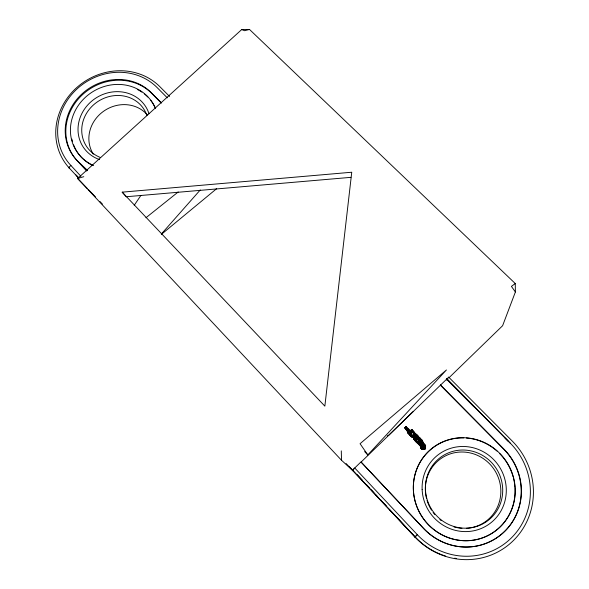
<?xml version="1.0" encoding="UTF-8"?>
<svg xmlns="http://www.w3.org/2000/svg" width="589" height="589" viewBox="0 0 589 589"><rect width="100%" height="100%" fill="white"/><g stroke="black" fill="none" stroke-linecap="round" stroke-linejoin="round"><path stroke-width="0.88" d="M405.239 428.498L404.952 427.776L405.401 428.284L405.747 427.953L405.298 427.489L405.239 428.498L407.478 428.77L405.983 426.767L404.952 427.776L405.239 428.498L406.454 429.248L406.3 429.683L406.108 426.473M406.123 427.069L412.675 432.046L416.681 436.552L417.491 436.928L417.954 436.132L419.721 437.723L421.304 439.357L421.51 441.279L419.795 439.453L417.675 439.284C415.26 440.852 419.11 438.621 417.91 437.156L418.418 436.368L417.027 434.94L415.731 434.557L417.667 435.595L418.05 437.325L416.519 437.855L415.576 439.291C412.602 439.556 417.262 443.142 417.719 442.884L421.032 446.845L420.723 447.986L421.65 449.105L424.279 449.436L425.398 448.531L424.124 447.905L422.681 448.126L422.607 449.171L424.279 449.4L425.081 448.899L423.196 445.556L422.247 445.969L418.845 444.533L420.73 445.726C420.679 448.656 421.083 446.911 422.681 448.17L422.07 449.385L422.607 449.127M423.174 449.105L422.247 445.925L421.952 446.403C420.023 446.83 420.899 444.599 422.099 444.437L424.132 445.969L424.419 447.471L423.182 448.236L420.958 446.315M417.675 439.328L415.628 437.178L412.101 437.539L414.207 435.713L413.714 439.122L414.398 439.917L417.483 443.156L417.137 442.332L418.897 440.572L421.002 440.705L420.929 442.427L423.196 444.724L423.196 445.601L421.665 444.673L418.897 440.572L419.721 437.723L418.477 438.695L418.934 437.848C417.262 434.159 416.747 439.409 419.898 439.755L420.693 439.895L420.332 440.351L421.304 439.357L419.898 439.799L420.296 438.319L419.184 439.431L419.721 437.723C418.411 440.734 421.349 436.928 419.898 439.799M425.081 448.862L424.279 449.436L422.247 445.925L421.952 446.403L420.73 445.77L422.099 444.393L422.688 445.682L424.132 445.969L424.522 446.926L423.682 448.148L423.741 449.201L422.681 448.126M424.522 446.926L423.196 445.556L423.763 444.666L424.728 444.747L424.132 446.013L423.697 445.711L423.763 444.71L424.301 444.452L421.304 439.357L420.332 440.307L420.229 442.214L422.63 444.68M406.071 428.939L407.905 428.939L407.087 430.029L407.765 433.04L408.928 434.284L409.031 433.887C409.193 432.12 412.536 432.061 410.997 433.747C412.948 432.981 411.851 430.382 412.072 429.808L417.012 435.941L416.151 434.24L412.359 431.2L411.313 430.809L409.657 431.258L407.47 428.718L406.064 428.888M423.196 444.769L422.63 444.636L424.301 444.489L423.697 445.711L424.728 444.702L425.656 445.888L424.124 447.868L422.688 445.645L422.247 445.969L420.251 444.158L419.633 444.798L420.251 444.158L423.182 448.236M425.103 445.07L424.132 446.013L425.413 445.453L424.426 446.462L425.42 446.425L425.656 445.888L424.728 444.702M423.196 445.556L425.398 448.531L425.346 446.948L424.514 446.97L424.426 446.462L425.656 445.844L425.346 446.992L425.42 446.425M425.398 448.531L425.346 446.948M416.614 439.895L413.979 439.247L414.229 437.171L413.706 439.077L415.679 440.808L416.379 440.123L415.805 439.019L416.416 435.713L416.151 434.24L416.946 435.308L416.695 435.831L415.201 435.043L413.5 434.976L411.402 436.847L409.642 434.991L411.52 432.93L410.96 433.681M418.934 437.848C417.152 438.26 418.61 435.116 418.043 437.274L419.478 437.944L419.434 439.21L420.296 438.363M412.374 431.082L412.072 429.808L411.821 430.375L412.396 430.957L411.321 430.831L411.667 429.963L410.967 430.883L411.667 429.918L413.817 431.818L413.883 432.547L413.817 431.818L412.094 431.855L412.97 430.942C412.992 432.76 413.434 432.989 414.361 433.791L414.663 432.687L413.198 432.856L411.313 430.809L409.311 430.522L409.178 432.186L409.745 433.246L409.038 433.931L405.718 429.042L406.086 428.026L407.242 428.483C406.55 429.248 407.61 432.326 407.794 429.285L408.243 429.801L407.529 430.493L407.095 430.036L407.802 429.337L406.741 429.904M413.78 433.6C414.207 431.354 415.171 434.468 413.802 433.246L414.663 432.687L414.575 433.349L413.772 433.556L412.933 432.679L413.235 431.833L412.101 431.818L412.388 430.912L413.095 431.281L412.933 432.731L413.228 431.781L413.817 431.818L413.198 432.856L414.082 432.701L413.934 432.105L414.06 432.827M407.374 430.714L409.981 433.018L409.311 430.522L407.374 430.714L409.745 433.246L412.116 431.494M412.977 430.993L412.359 431.2M412.948 432.444L412.101 431.818M440.358 385.154L503.897 449.378A58.208 56.308 54.6 0 1 504.663 531.3A58.208 56.308 54.6 0 1 423.616 528.466L361.079 462.078L448.715 377.166L512.297 441.109A70.584 68.272 54.7 0 1 513.365 540.577A70.584 68.272 54.7 0 1 414.958 536.999L346.111 463.543M406.086 428.593L405.733 429.086L406.454 429.248L406.292 429.631L407.529 430.493L408.589 429.926L409.046 430.831M417.667 435.639C414.317 437.848 418.786 433.666 416.688 436.596L416.335 436.191L417.005 435.897L416.519 437.855L416.983 438.643L413.264 434.741L412.749 435.448L413.5 435.028L413.117 435.087C406.947 439.49 414.295 432.23 409.642 434.991L411.394 436.802M417.012 435.941L416.136 435.624L416.894 435.646L417.027 434.94M416.681 436.552C418.212 437.944 416.637 436.92 417.785 436.707L418.05 437.325L417.837 436.42L416.681 436.552L413.986 439.291C417.233 438.061 418.492 440.16 415.886 439.438L416.379 440.123L415.812 439.063M448.619 377.77L448.715 377.166M416.894 435.646L413.802 433.246M418.131 436.412L418.558 436.78C417.829 437.325 416.953 437.031 417.837 436.42M419.795 439.453L420.693 439.895L418.897 440.572L419.007 442.258L418.33 444.032L418.153 443.296L419.007 442.258L419.633 441.691L420.391 441.868L420.789 443.23L422.688 445.645M416.29 434.601L414.361 433.791L414.781 433.025M412.072 429.808L411.313 430.809M413.714 439.122L414.185 438.636C416.806 435.565 410.268 437.553 414.229 437.171L412.109 437.583L414.229 437.171M415.863 437.465C411.674 441.198 417.064 434.881 412.756 437.119L413.979 435.521L415.201 435.043L416.268 435.168L417.049 436.243L417.667 435.595M412.764 437.171L414.413 436.788L415.628 437.178L414.177 438.584L414.612 437.001M404.614 427.702L405.99 426.819L406.439 427.283L405.983 426.767L405.534 427.268L406.432 427.231M415.562 441.161L415.576 439.291M440.388 384.875L504.051 449.216A58.318 56.411 54.6 0 1 504.825 531.293A58.318 56.411 54.6 0 1 423.616 528.458L360.961 461.938L352.391 470.258L341.517 460.267L77.638 178.482L241.689 29.583L249.508 29.45L515.265 283.537L515.39 291.967L502.608 325.724L449.208 377.542M415.657 433.96L416.151 434.284M417.719 442.928L417.137 442.287L418.669 440.329L416.909 442.089L416.099 441.684L416.909 442.089L418.669 440.329L420.391 441.868L422.276 440.41L420.76 440.925L424.301 444.452L422.306 440.705L421.231 440.41L420.944 440.844L424.728 444.747M410.231 432.893L410.68 432.282M416.342 436.243L416.136 435.624M420.715 447.942L422.07 449.348L421.65 449.142L421.945 447.368M413.095 431.229L412.631 432.024C413.147 432.613 413.264 430.537 412.352 431.936M413.736 432.473L413.478 432.893L414.082 432.701M413.64 436.074L413.979 435.47L413.228 436.515M420.281 439.342L420.73 439.968L420.281 439.298L420.332 440.351L421.304 439.401M422.607 449.171L423.182 448.281M421.002 440.749L421.201 441.279L421.768 441.124L421.002 441.065M417.329 437.171L418.558 436.78L417.498 437.377L418.05 437.325M134.211 205.318L140.889 195.445M422.07 440.116L421.268 440.152L422.276 440.454L421.82 439.939L420.332 440.307L421.002 441.021L420.391 441.868L420.936 442.472L419.007 442.258M407.036 428.814L406.778 427.356L406.344 427.599M410.967 430.883L411.667 429.963M416.894 435.602L417.049 436.243M425.081 448.899L425.398 448.494M416.217 435.956L416.695 435.831L416.209 434.837L415.731 435.286C414.523 434.277 415.385 435.683 416.239 435.006M161.357 234.024L200.267 189.945M419.729 442.067L419.405 442.376L420.391 441.912L419.633 441.647L419.007 442.302L420.251 444.158M367.808 454.922L446.44 369.958L360.07 443.708L367.808 454.922L364.65 451.586M420.966 448.391L421.952 447.412L421.952 446.359L421.952 447.412L422.681 448.17L421.65 449.142M353.054 470.854L352.597 470.434L354.733 467.983L417.306 534.672L414.936 537.006L417.306 534.672A67.382 65.18 54.6 0 0 511.223 538.051A67.382 65.18 54.6 0 0 510.236 443.119L446.86 378.653M408.943 432.414L409.973 432.974M411.512 436.449L411.645 434.704L412.477 435.661L411.416 434.976L409.642 434.991M414.185 438.636L415.628 437.178M414.634 439.689L415.679 440.808M416.651 438.334L416.519 437.855L418.043 437.274M417.321 439.158L415.672 440.763L416.195 440.447M417.13 442.906L416.335 441.5M416.099 441.728L418.853 444.577L419.847 444.077L419.007 442.302M446.587 380.089L447.898 378.815M405.99 426.819L404.96 427.828L405.291 427.445L406.771 428.998M406.462 429.3L407.249 428.534M78.764 178.202L68.722 167.482L70.916 165.502A58.259 53.201 -32.7 0 1 77.395 88.6A58.259 53.201 -32.7 0 1 157.049 87.503L167.298 97.826M418.47 443.267L419.029 444.283L419.847 444.077L418.153 443.296L418.853 444.577M161.548 234.238L216.634 188.679M145.947 217.746L178.231 191.948M417.675 439.284L419.478 437.944L418.477 438.695M409.561 433.57L409.031 433.887L409.178 432.186M515.265 283.537L511.414 286.387L515.39 291.967M409.878 430.986L410.077 431.56L409.311 430.522L410.85 432.517M414.023 433.681L414.575 433.349M415.731 435.242L416.268 435.116L415.444 435.278M387.275 435.926L388.799 435.183L412.97 411.726M420.966 448.435L422.239 447.861L421.282 448.781M406.093 428.07L405.401 428.284L405.541 427.261M422.099 444.437L421.106 443.112L419.405 442.332L420.251 444.202L419.405 442.332L421.665 444.629M412.16 430.721L411.689 430.846L412.396 430.957M408.589 429.926L407.522 430.441L408.236 429.749L407.912 428.991M410.57 432.606L411.034 432.459M406.734 429.86L407.22 429.712M83.793 176.685L77.638 178.482L87.157 188.318M249.508 29.45L244.553 30.709L241.689 29.583M421.113 443.149L420.634 442.582M421.51 440.94L422.011 440.83L421.268 440.108L421.643 441.102L421.231 440.41L420.332 440.307M122.195 192.154L351.751 172.231L324.848 406.145L122.195 192.154L126.223 196.748L350.897 177.341M421.952 447.412L420.951 447.456L421.857 446.904L421.032 446.882L418.845 444.533M423.196 444.724L423.763 444.71M416.416 435.713L416.798 435.742M419.633 441.691L420.391 441.912M418.624 443.819L419.633 444.798M419.029 444.239L419.53 444.43M425.641 448.104C422.512 446.904 427.003 448.096 424.514 446.97M411.416 434.976L412.241 435.867L411.645 434.704M87.297 170.361L77.35 160.849A50.337 45.979 -32.8 0 1 82.887 94.336A50.337 45.979 -32.8 0 1 151.771 93.452L160.826 102.604M87.253 170.39L77.35 160.849L86.767 170.847M423.682 448.192L424.706 449.208L424.124 447.905M169.58 96.463L159.869 86.693A61.042 55.764 -32.8 0 0 76.43 87.864A61.042 55.764 -32.8 0 0 69.627 168.425L68.722 167.482M446.499 378.948L510.236 443.119M446.69 379.338L473.917 406.749M505.031 438.083L508.278 441.345M161.548 103.046L151.314 92.701A50.426 46.045 -32.7 0 0 82.313 93.592A50.426 46.045 -32.7 0 0 76.761 160.208L86.819 170.884M88.431 189.629L95.411 196.836M99.858 201.423L102.398 204.044M408.935 432.37L409.738 433.202M75.9 174.852A59.761 54.748 -32.9 0 0 77.071 176.148L77.932 177.046M77.071 176.148L78.33 177.488M349.1 466.466L351.618 469.153M352.436 470L361.057 479.225M361.845 480.042L370.496 489.297M371.261 490.085L379.301 498.692M380.045 499.457L388.733 508.763M389.454 509.5L415.157 536.962A68.928 66.675 54.9 0 0 445.483 556.016M409.038 433.931L407.772 433.092M70.916 165.502L80.914 176.295M357.287 474.727L362.25 480.079M366.586 484.769L369.686 488.119M370.93 489.459L374.03 492.802M375.267 494.142L377.748 496.821M380.229 499.501L386.436 506.194M388.917 508.874L396.979 517.584M398.216 518.924L414.958 536.999M419.405 442.332L421.29 444.975M412.167 435.808L411.652 434.748M414.943 433.489L415.223 434.049M415.135 434.756L415.201 435.043M421.665 444.673L422.247 445.925M421.304 439.357L421.496 439.968M409.885 431.038L410.018 431.465M415.127 434.704L415.201 435.087M422.276 440.41L421.231 440.41M341.281 450.879L341.517 460.267M515.007 488.384A51.994 50.293 54.6 0 1 445.88 536.675A51.994 50.293 54.6 0 1 428.269 451.785M428.895 451.189A51.994 50.293 54.6 0 1 463.793 437.892M466.422 438.025A51.994 50.293 54.6 0 1 497.02 451.078M499.649 453.567A51.994 50.293 54.6 0 1 513.129 476.81M513.365 477.679A51.994 50.293 54.6 0 1 514.955 487.486M93.629 165.553A45.036 41.127 -32.7 0 1 85.302 97.399A45.036 41.127 -32.7 0 1 155.386 108.398M99.585 159.604A37.203 33.978 -32.7 0 1 90.257 102.42A37.203 33.978 -32.7 0 1 149.017 113.692M100.307 157.462A34.177 31.224 -32.8 0 1 93.29 105.085A34.177 31.224 -32.8 0 1 146.808 115.26M93.342 154.171A33.463 30.65 -32.9 0 1 103.193 111.542A33.463 30.65 -32.9 0 1 147.294 114.84M91.796 165.045A44.963 41.068 -32.8 0 1 73.596 144.894M72.499 141.61A44.963 41.068 -32.8 0 1 71.873 139.085M137.333 89.469A44.963 41.068 -32.8 0 1 141.853 92.083M144.636 94.13A44.963 41.068 -32.8 0 1 147.824 97.016M150.666 100.24A44.963 41.068 -32.8 0 1 155.15 107.544M456.35 558.438A68.928 66.675 54.9 0 1 454.656 558.181M426.569 498.692A38.594 37.335 54.9 0 1 455.606 452.543A38.594 37.335 54.9 0 1 500.459 485.91A38.594 37.335 54.9 0 1 466.385 528.311M461.96 528.296A38.594 37.335 54.9 0 1 457.55 527.759M456.681 527.597A38.594 37.335 54.9 0 1 454.082 526.964M441.294 520.654A38.594 37.335 54.9 0 1 439.88 519.55M434.748 514.499A38.594 37.335 54.9 0 1 433.077 512.386M431.546 510.155A38.594 37.335 54.9 0 1 429.756 507.048M429.352 506.245A38.594 37.335 54.9 0 1 427.047 500.407M413.397 490.556A52.09 50.389 54.6 0 0 492.249 533.163A52.09 50.389 54.6 0 0 487.191 443.944A52.09 50.389 54.6 0 0 413.397 490.556M422.136 489.488A43.026 41.62 54.6 0 0 486.757 525.675A43.026 41.62 54.6 0 0 483.702 451.954A43.026 41.62 54.6 0 0 422.136 489.488M425.413 489.187A39.522 38.226 54.6 0 0 484.497 522.922A39.522 38.226 54.6 0 0 482.258 455.216A39.522 38.226 54.6 0 0 425.413 489.187"/></g></svg>
